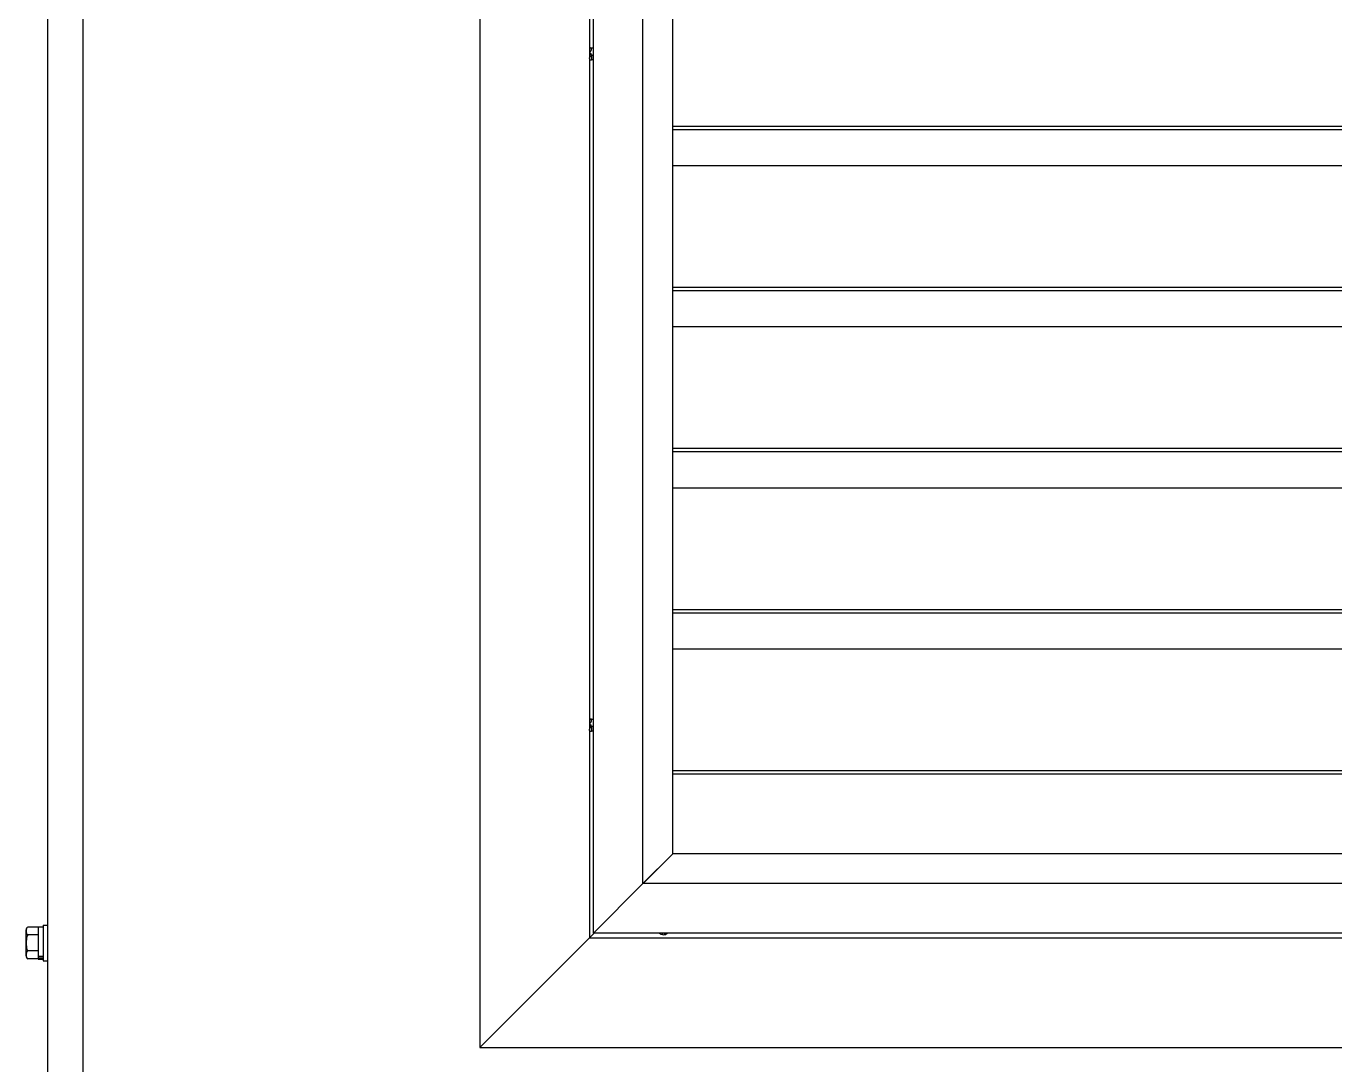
# Model space of a CAD drawing. Extents: x 61367 to 140945, y -1257 to 25588.
# Drawn here: x 91453.3 to 91891.9, y 18439.2 to 18787.4 of the extents above; entities that cross this region are included whole.
import ezdxf

# ---------------------------------------------------------------- set-up
doc = ezdxf.new("R2010")
doc.units = 0
doc.header["$MEASUREMENT"] = 0
doc.layers.get('0').update_dxf_attribs({"linetype": 'CONTINUOUS'})
for name, color, linetype in [('2401-00300-M6-16HWMC_0', 7, 'CONTINUOUS'), ('2401-00695-M4-16ST_0', 7, 'CONTINUOUS'), ('4212-62832_1_0', 7, 'CONTINUOUS'), ('4212-73755_1_0', 7, 'CONTINUOUS'), ('WATER-PROOF-INNER-DOWN_0', 7, 'CONTINUOUS'), ('WATER-PROOF-INNER-SIDE_0', 7, 'CONTINUOUS'), ('WATER-PROOF-INNER_0', 7, 'CONTINUOUS'), ('WATER-PROOF-OUTER-DOWN_0', 7, 'CONTINUOUS'), ('WATER-PROOF-OUTER-SIDE_0', 7, 'CONTINUOUS')]:
    doc.layers.add(name, color=color, linetype=linetype)

# ---------------------------------------------------------------- blocks, each defined once
blk = doc.blocks.new('RYHTHYT')
at = {"layer": '2401-00300-M6-16HWMC_0', "color": 7, "linetype": 'Continuous'}
for p, q in [((-33466.09, -69467.52), (-33466.09, -69458.81)), ((-33462.09, -69457.81), (-33465.57, -69457.81)), ((-33462.09, -69460.49), (-33465.57, -69460.49)), ((-33462.09, -69457.79), (-33460.44, -69457.79)), ((-33462.09, -69457.79), (-33462.09, -69468.54)), ((-33460.44, -69457.16), (-33458.99, -69457.16)), ((-33460.44, -69457.16), (-33460.44, -69469.16)), ((-33462.09, -69465.84), (-33465.57, -69465.84)), ((-33462.09, -69468.52), (-33465.57, -69468.52)), ((-33462.09, -69467.61), (-33460.44, -69467.61)), ((-33462.09, -69468.11), (-33460.44, -69468.11)), ((-33462.09, -69468.54), (-33460.44, -69468.54)), ((-33460.44, -69469.16), (-33458.99, -69469.16))]:
    blk.add_line(p, q, dxfattribs=at)
for centre, start, end in [((-33464.87, -69458.81), 124.948, 180), ((-33464.87, -69467.52), 180, 235.052)]:
    blk.add_arc(centre, 1.22, start, end, dxfattribs=at)
for points, knots in [([(-33465.57, -69457.81), (-33465.68, -69457.89), (-33465.87, -69458.09), (-33466.04, -69458.56), (-33466.06, -69459.15), (-33466.04, -69459.73), (-33465.87, -69460.21), (-33465.68, -69460.41), (-33465.57, -69460.49)], [0, 0, 0, 0, 0.14349, 0.266269, 0.5, 0.733731, 0.856508, 1, 1, 1, 1]), ([(-33465.57, -69460.49), (-33465.83, -69460.86), (-33466.03, -69461.8), (-33466.06, -69463.16), (-33466.03, -69464.53), (-33465.83, -69465.47), (-33465.57, -69465.84)], [0, 0, 0, 0, 0.248888, 0.499999, 0.75111, 1, 1, 1, 1]), ([(-33465.57, -69465.84), (-33465.68, -69465.92), (-33465.87, -69466.12), (-33466.04, -69466.59), (-33466.06, -69467.18), (-33466.04, -69467.77), (-33465.87, -69468.24), (-33465.68, -69468.44), (-33465.57, -69468.52)], [0, 0, 0, 0, 0.143491, 0.266268, 0.499999, 0.733731, 0.856509, 1, 1, 1, 1])]:
    blk.add_open_spline(points, degree=3, knots=knots, dxfattribs=at)
at = {"layer": '2401-00695-M4-16ST_0', "color": 7, "linetype": 'Continuous'}
for p, q in [((-33276.69, -69163.4), (-33276.69, -69163.52)), ((-33276.62, -69165.46), (-33276.62, -69167.13)), ((-33276.69, -69388.4), (-33276.69, -69388.52)), ((-33276.62, -69390.46), (-33276.62, -69392.13)), ((-33252.79, -69459.96), (-33252.79, -69460.21)), ((-33252.12, -69459.86), (-33252.12, -69460.35))]:
    blk.add_line(p, q, dxfattribs=at)
for centre in [(-33276.99, -69165.16), (-33276.99, -69390.16)]:
    blk.add_circle(centre, 0.2, dxfattribs=at)
for centre, start, end in [((-33276.99, -69165.16), 59.875, 98.6348), ((-33276.99, -69165.16), 261.3402, 300.004), ((-33276.99, -69390.16), 59.875, 98.6348), ((-33276.99, -69390.16), 261.3402, 300.004), ((-33252.49, -69458.38), 228.1011, 309.195)]:
    blk.add_arc(centre, 2, start, end, dxfattribs=at)
for points, knots in [([(-33276.99, -69164.35), (-33277, -69164.38), (-33277.09, -69164.54), (-33277.19, -69164.69), (-33277.29, -69164.8)], [0, 0, 0, 0, 0.201768, 1, 1, 1, 1]), ([(-33277.29, -69166.74), (-33277.28, -69166.69), (-33277.21, -69166.42), (-33277.09, -69166.17), (-33276.99, -69165.97)], [0, 0, 0, 0, 0.194813, 1, 1, 1, 1]), ([(-33277.06, -69167.16), (-33277.11, -69167.16), (-33277.22, -69167.13), (-33277.28, -69167.04), (-33277.29, -69166.99)], [0, 0, 0, 0, 0.518556, 1, 1, 1, 1]), ([(-33276.69, -69163.52), (-33276.7, -69163.64), (-33276.78, -69163.93), (-33276.91, -69164.2), (-33276.99, -69164.35)], [0, 0, 0, 0, 0.414722, 1, 1, 1, 1]), ([(-33276.99, -69165.97), (-33276.97, -69165.94), (-33276.86, -69165.76), (-33276.74, -69165.58), (-33276.62, -69165.46)], [0, 0, 0, 0, 0.192336, 1, 1, 1, 1]), ([(-33276.93, -69163.17), (-33276.87, -69163.17), (-33276.74, -69163.21), (-33276.69, -69163.34), (-33276.69, -69163.4)], [0, 0, 0, 0, 0.502949, 1, 1, 1, 1]), ([(-33276.62, -69165.46), (-33276.56, -69165.49), (-33276.34, -69165.58), (-33276.13, -69165.69), (-33275.99, -69165.78)], [0, 0, 0, 0, 0.280836, 1, 1, 1, 1]), ([(-33276.99, -69389.35), (-33277, -69389.38), (-33277.09, -69389.54), (-33277.19, -69389.69), (-33277.29, -69389.8)], [0, 0, 0, 0, 0.201768, 1, 1, 1, 1]), ([(-33276.69, -69388.52), (-33276.7, -69388.64), (-33276.78, -69388.93), (-33276.91, -69389.2), (-33276.99, -69389.35)], [0, 0, 0, 0, 0.414722, 1, 1, 1, 1]), ([(-33276.99, -69390.97), (-33276.97, -69390.94), (-33276.86, -69390.76), (-33276.74, -69390.58), (-33276.62, -69390.46)], [0, 0, 0, 0, 0.192336, 1, 1, 1, 1]), ([(-33276.93, -69388.17), (-33276.87, -69388.17), (-33276.74, -69388.21), (-33276.69, -69388.34), (-33276.69, -69388.4)], [0, 0, 0, 0, 0.502949, 1, 1, 1, 1]), ([(-33276.62, -69390.46), (-33276.56, -69390.49), (-33276.34, -69390.58), (-33276.13, -69390.69), (-33275.99, -69390.78)], [0, 0, 0, 0, 0.280836, 1, 1, 1, 1]), ([(-33277.29, -69391.74), (-33277.28, -69391.69), (-33277.21, -69391.42), (-33277.09, -69391.17), (-33276.99, -69390.97)], [0, 0, 0, 0, 0.194813, 1, 1, 1, 1]), ([(-33277.06, -69392.16), (-33277.11, -69392.16), (-33277.22, -69392.13), (-33277.28, -69392.04), (-33277.29, -69391.99)], [0, 0, 0, 0, 0.518556, 1, 1, 1, 1]), ([(-33252.56, -69460.38), (-33252.61, -69460.38), (-33252.72, -69460.35), (-33252.78, -69460.25), (-33252.79, -69460.21)], [0, 0, 0, 0, 0.518556, 1, 1, 1, 1])]:
    blk.add_open_spline(points, degree=3, knots=knots, dxfattribs=at)
blk.add_open_spline([(-33252.79, -69459.96), (-33252.78, -69459.93), (-33252.78, -69459.9), (-33252.77, -69459.87)], degree=3, dxfattribs=at)
at = {"layer": '4212-62832_1_0', "color": 7, "linetype": 'Continuous'}
blk.add_line((-33446.99, -69588.16), (-33446.99, -67513.16), dxfattribs=at)
at = {"layer": '4212-73755_1_0', "color": 7, "linetype": 'Continuous'}
blk.add_line((-33458.99, -68537.16), (-33458.99, -69588.66), dxfattribs=at)
at = {"layer": 'WATER-PROOF-INNER-DOWN_0', "color": 7, "linetype": 'Continuous'}
for p, q in [((-33259.29, -69443.16), (-33249.39, -69433.26)), ((-32805.59, -69433.26), (-33249.39, -69433.26)), ((-33275.99, -69459.86), (-33259.39, -69443.26)), ((-32795.59, -69443.26), (-33259.39, -69443.26)), ((-32778.99, -69459.86), (-33275.99, -69459.86))]:
    blk.add_line(p, q, dxfattribs=at)
at = {"layer": 'WATER-PROOF-INNER-SIDE_0', "color": 7, "linetype": 'Continuous'}
for p, q in [((-33275.99, -69459.86), (-33275.99, -68643.86)), ((-33259.39, -69443.26), (-33259.39, -68660.46)), ((-33249.39, -69433.26), (-33249.39, -68670.47)), ((-33259.34, -69443.22), (-33249.39, -69433.26)), ((-33275.99, -69459.86), (-33259.39, -69443.26))]:
    blk.add_line(p, q, dxfattribs=at)
at = {"layer": 'WATER-PROOF-INNER_0', "color": 7, "linetype": 'Continuous'}
for p, q in [((-33249.39, -69189.35), (-32805.59, -69189.35)), ((-33249.39, -69190.46), (-32805.59, -69190.46)), ((-33249.39, -69202.55), (-32805.59, -69202.55)), ((-33249.39, -69243.35), (-32805.59, -69243.35)), ((-33249.39, -69244.46), (-32805.59, -69244.46)), ((-33249.39, -69256.55), (-32805.59, -69256.55)), ((-33249.39, -69297.35), (-32805.59, -69297.35)), ((-33249.39, -69298.46), (-32805.59, -69298.46)), ((-33249.39, -69310.55), (-32805.59, -69310.55)), ((-33249.39, -69351.35), (-32805.59, -69351.35)), ((-33249.39, -69352.46), (-32805.59, -69352.46)), ((-33249.39, -69364.55), (-32805.59, -69364.55)), ((-33249.39, -69405.35), (-32805.59, -69405.35)), ((-33249.39, -69406.46), (-32805.59, -69406.46))]:
    blk.add_line(p, q, dxfattribs=at)
at = {"layer": 'WATER-PROOF-OUTER-DOWN_0', "color": 7, "linetype": 'Continuous'}
for p, q in [((-33275.69, -69459.86), (-33313.99, -69498.16)), ((-33277.29, -69461.46), (-32777.69, -69461.46)), ((-33313.99, -69498.16), (-32740.99, -69498.16))]:
    blk.add_line(p, q, dxfattribs=at)
at = {"layer": 'WATER-PROOF-OUTER-SIDE_0', "color": 7, "linetype": 'Continuous'}
for p, q in [((-33313.99, -68604.16), (-33313.99, -69498.16)), ((-33277.29, -68640.86), (-33277.29, -69461.46)), ((-33275.69, -69459.86), (-33313.99, -69498.16))]:
    blk.add_line(p, q, dxfattribs=at)

msp = doc.modelspace()

# ---------------------------------------------------------------- block references
at = {"lineweight": -3}
msp.add_blockref('RYHTHYT', (124919.399, 87943.251), dxfattribs=at)

doc.saveas('drawing.dxf')
